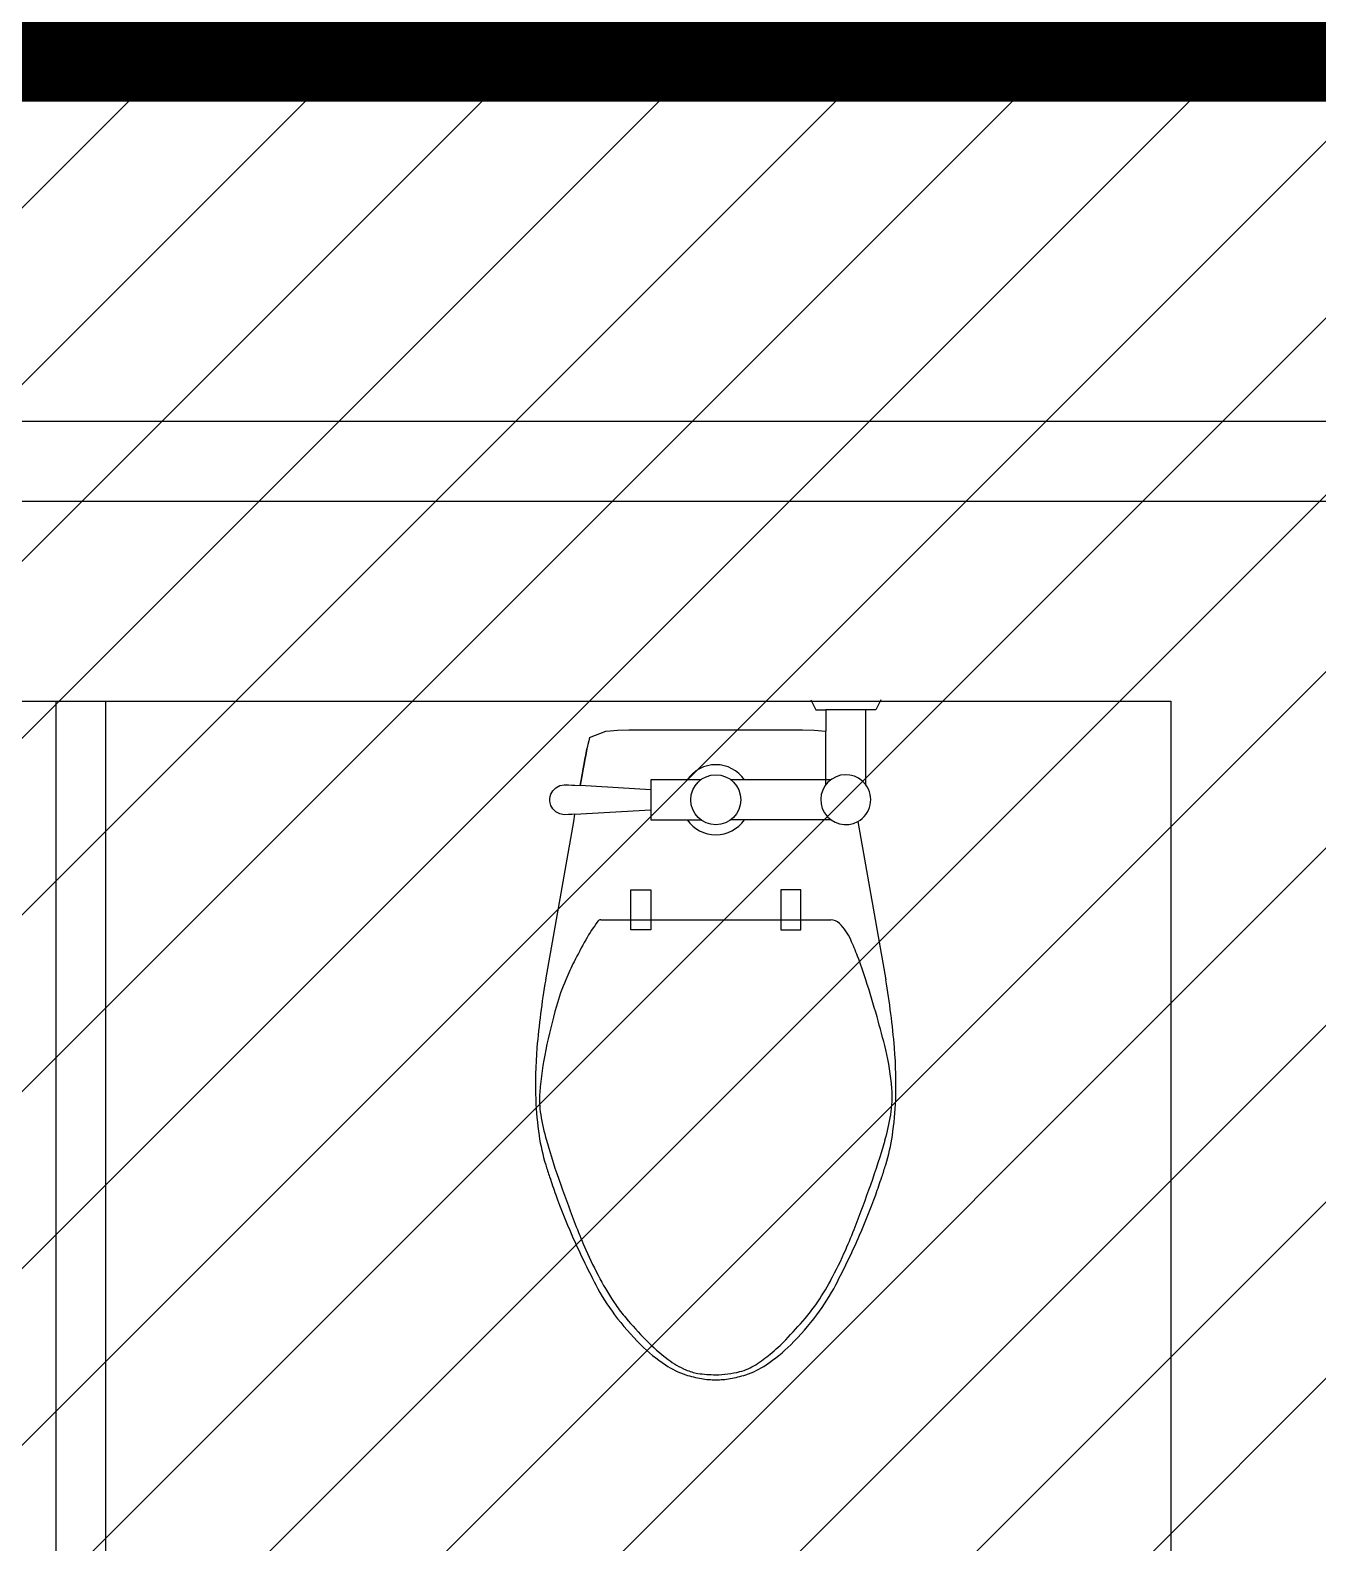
# Model space of a CAD drawing. Header units: millimetres. Extents: x 83956 to 461956, y 36707 to 125807.
# Drawn here: x 166055 to 167342, y 56460 to 57972 of the extents above; entities that cross this region are included whole.
import ezdxf

# ---------------------------------------------------------------- set-up
doc = ezdxf.new("R2010")
doc.units = ezdxf.units.MM
doc.header["$LTSCALE"] = 100
doc.header["$MEASUREMENT"] = 0
doc.linetypes.add('HID', pattern=[2.3, 1.5, -0.8])
doc.layers.add('ARCH', color=9, linetype='CONTINUOUS')
doc.layers.add('PIPE', color=3, linetype='CONTINUOUS')

msp = doc.modelspace()

# ---------------------------------------------------------------- hatches: boundary and pattern name
at = {"layer": 'PIPE', "ltscale": 2}
h = msp.add_hatch(dxfattribs=at)
h.set_pattern_fill('ANSI31', color=1, scale=1000, style=0)
h.set_pattern_definition([(45, (-1557911.26, -8621795.84), (-88.3883476, 88.3883476), [])])
h.paths.add_polyline_path([(161388, 57950.6), (168053.8, 57950.6), (168053.8, 53615.1), (161388, 53615.1)])

# ---------------------------------------------------------------- linework, layer by layer
at = {"layer": 'ARCH', "linetype": 'ByBlock', "ltscale": 2}
msp.add_line((159115, 57581.3), (170015.3, 57581.3), dxfattribs=at)
at = {"layer": 'ARCH', "ltscale": 2}
for p, q in [((165695.3, 57501.3), (168095.3, 57501.3)), ((165695.3, 57301.3), (167195.3, 57301.3))]:
    msp.add_line(p, q, dxfattribs=at)
at = {"layer": 'ARCH'}
for p, q in [((166080.3, 57301.3), (166080.3, 55903)), ((166130.3, 55953), (166130.3, 57301.3)), ((166835.3, 57302.6), (166840.3, 57292.6)), ((166905.3, 57302.6), (166900.3, 57292.6)), ((167195.3, 57301.3), (167195.3, 54491.3)), ((166840.3, 57292.6), (166850.3, 57292.6)), ((166890.3, 57292.6), (166850.3, 57292.6)), ((166850.3, 57292.6), (166850.3, 57271.2)), ((166890.3, 57217.6), (166890.3, 57292.6)), ((166900.3, 57292.6), (166890.3, 57292.6)), ((166900.3, 57292.6), (166890.3, 57292.6)), ((166614.1, 57264.9), (166613.2, 57261.4)), ((166614.1, 57264.9), (166630.3, 57271.2)), ((166630.3, 57271.2), (166634.7, 57271.5)), ((166634.7, 57271.5), (166641.9, 57272)), ((166641.9, 57272), (166653.5, 57272.4)), ((166653.5, 57272.4), (166740.3, 57272.5)), ((166740.3, 57272.5), (166827.1, 57272.4)), ((166827.1, 57272.4), (166838.6, 57272)), ((166838.6, 57272), (166850.3, 57271.3)), ((166850.3, 57217.6), (166850.3, 57271.2)), ((166610.2, 57247), (166611.4, 57253.6)), ((166611.4, 57253.6), (166610.2, 57247)), ((166610.2, 57247), (166611.4, 57253.6)), ((166611.4, 57253.6), (166610.2, 57247)), ((166610.2, 57247), (166611.4, 57253.6)), ((166611.4, 57253.6), (166610.2, 57247)), ((166610.2, 57247), (166611.4, 57253.6)), ((166611.4, 57253.6), (166610.2, 57247)), ((166610.2, 57247), (166611.4, 57253.6)), ((166611.4, 57253.6), (166610.2, 57247)), ((166610.2, 57247), (166611.4, 57253.6)), ((166611.4, 57253.6), (166610.2, 57247)), ((166610.2, 57247), (166611.4, 57253.6)), ((166611.4, 57253.6), (166610.2, 57247)), ((166610.2, 57247), (166611.4, 57253.6)), ((166611.4, 57253.6), (166610.2, 57247)), ((166610.2, 57247), (166611.4, 57253.6)), ((166611.4, 57253.6), (166610.2, 57247)), ((166610.2, 57247), (166611.4, 57253.6)), ((166611.4, 57253.6), (166610.2, 57247)), ((166610.2, 57247), (166611.4, 57253.6)), ((166611.4, 57253.6), (166610.2, 57247)), ((166610.2, 57247), (166611.4, 57253.6)), ((166611.4, 57253.6), (166610.2, 57247)), ((166610.2, 57247), (166611.4, 57253.6)), ((166611.4, 57253.6), (166610.2, 57247)), ((166610.2, 57247), (166611.4, 57253.6)), ((166611.4, 57253.6), (166610.2, 57247)), ((166610.2, 57247), (166611.4, 57253.6)), ((166611.4, 57253.6), (166610.2, 57247)), ((166610.2, 57247), (166611.4, 57253.6)), ((166611.4, 57253.6), (166610.2, 57247)), ((166610.2, 57247), (166611.4, 57253.6)), ((166611.4, 57253.6), (166610.2, 57247)), ((166610.2, 57247), (166611.4, 57253.6)), ((166611.4, 57253.6), (166610.2, 57247)), ((166610.2, 57247), (166611.4, 57253.6)), ((166611.4, 57253.6), (166610.2, 57247)), ((166610.2, 57247), (166611.4, 57253.6)), ((166611.4, 57253.6), (166610.2, 57247)), ((166610.2, 57247), (166611.4, 57253.6)), ((166611.4, 57253.6), (166610.2, 57247)), ((166610.2, 57247), (166611.4, 57253.6)), ((166611.4, 57253.6), (166610.2, 57247)), ((166610.2, 57247), (166611.4, 57253.6)), ((166611.4, 57253.6), (166610.2, 57247)), ((166610.2, 57247), (166611.4, 57253.6)), ((166611.4, 57253.6), (166610.2, 57247)), ((166610.2, 57247), (166611.4, 57253.6)), ((166611.4, 57253.6), (166610.2, 57247)), ((166610.2, 57247), (166611.4, 57253.6)), ((166611.4, 57253.6), (166610.2, 57247)), ((166612.4, 57257.8), (166611.4, 57253.6)), ((166613.2, 57261.4), (166612.4, 57257.8)), ((166607.7, 57233.4), (166608.6, 57238.4)), ((166608.6, 57238.4), (166607.7, 57233.4)), ((166607.7, 57233.4), (166608.6, 57238.4)), ((166608.6, 57238.4), (166607.7, 57233.4)), ((166607.7, 57233.4), (166608.6, 57238.4)), ((166608.6, 57238.4), (166607.7, 57233.4)), ((166607.7, 57233.4), (166608.6, 57238.4)), ((166608.6, 57238.4), (166607.7, 57233.4)), ((166607.7, 57233.4), (166608.6, 57238.4)), ((166608.6, 57238.4), (166607.7, 57233.4)), ((166607.7, 57233.4), (166608.6, 57238.4)), ((166608.6, 57238.4), (166607.7, 57233.4)), ((166607.7, 57233.4), (166608.6, 57238.4)), ((166608.6, 57238.4), (166607.7, 57233.4)), ((166607.7, 57233.4), (166608.6, 57238.4)), ((166608.6, 57238.4), (166607.7, 57233.4)), ((166607.7, 57233.4), (166608.6, 57238.4)), ((166608.6, 57238.4), (166607.7, 57233.4)), ((166607.7, 57233.4), (166608.6, 57238.4)), ((166608.6, 57238.4), (166607.7, 57233.4)), ((166607.7, 57233.4), (166608.6, 57238.4)), ((166608.6, 57238.4), (166607.7, 57233.4)), ((166607.7, 57233.4), (166608.6, 57238.4)), ((166608.6, 57238.4), (166607.7, 57233.4)), ((166607.7, 57233.4), (166608.6, 57238.4)), ((166608.6, 57238.4), (166607.7, 57233.4)), ((166607.7, 57233.4), (166608.6, 57238.4)), ((166608.6, 57238.4), (166607.7, 57233.4)), ((166607.7, 57233.4), (166608.6, 57238.4)), ((166608.6, 57238.4), (166607.7, 57233.4)), ((166607.7, 57233.4), (166608.6, 57238.4)), ((166608.6, 57238.4), (166607.7, 57233.4)), ((166607.7, 57233.4), (166608.6, 57238.4)), ((166608.6, 57238.4), (166607.7, 57233.4)), ((166607.7, 57233.4), (166608.6, 57238.4)), ((166608.6, 57238.4), (166607.7, 57233.4)), ((166607.7, 57233.4), (166608.6, 57238.4)), ((166608.6, 57238.4), (166607.7, 57233.4)), ((166607.7, 57233.4), (166608.6, 57238.4)), ((166608.6, 57238.4), (166607.7, 57233.4)), ((166607.7, 57233.4), (166608.6, 57238.4)), ((166608.6, 57238.4), (166607.7, 57233.4)), ((166607.7, 57233.4), (166608.6, 57238.4)), ((166608.6, 57238.4), (166607.7, 57233.4)), ((166607.7, 57233.4), (166608.6, 57238.4)), ((166608.6, 57238.4), (166607.7, 57233.4)), ((166607.7, 57233.4), (166608.6, 57238.4)), ((166608.6, 57238.4), (166607.7, 57233.4)), ((166607.7, 57233.4), (166608.6, 57238.4)), ((166608.6, 57238.4), (166607.7, 57233.4)), ((166607.7, 57233.4), (166608.6, 57238.4)), ((166608.6, 57238.4), (166607.7, 57233.4)), ((166608.6, 57238.4), (166609.4, 57242.8)), ((166609.4, 57242.8), (166608.6, 57238.4)), ((166608.6, 57238.4), (166609.4, 57242.8)), ((166609.4, 57242.8), (166608.6, 57238.4)), ((166608.6, 57238.4), (166609.4, 57242.8)), ((166609.4, 57242.8), (166608.6, 57238.4)), ((166608.6, 57238.4), (166609.4, 57242.8)), ((166609.4, 57242.8), (166608.6, 57238.4)), ((166608.6, 57238.4), (166609.4, 57242.8)), ((166609.4, 57242.8), (166608.6, 57238.4)), ((166608.6, 57238.4), (166609.4, 57242.8)), ((166609.4, 57242.8), (166608.6, 57238.4)), ((166608.6, 57238.4), (166609.4, 57242.8)), ((166609.4, 57242.8), (166608.6, 57238.4)), ((166608.6, 57238.4), (166609.4, 57242.8)), ((166609.4, 57242.8), (166608.6, 57238.4)), ((166608.6, 57238.4), (166609.4, 57242.8)), ((166609.4, 57242.8), (166608.6, 57238.4)), ((166608.6, 57238.4), (166609.4, 57242.8)), ((166609.4, 57242.8), (166608.6, 57238.4)), ((166608.6, 57238.4), (166609.4, 57242.8)), ((166609.4, 57242.8), (166608.6, 57238.4)), ((166608.6, 57238.4), (166609.4, 57242.8)), ((166609.4, 57242.8), (166608.6, 57238.4)), ((166608.6, 57238.4), (166609.4, 57242.8)), ((166609.4, 57242.8), (166608.6, 57238.4)), ((166608.6, 57238.4), (166609.4, 57242.8)), ((166609.4, 57242.8), (166608.6, 57238.4)), ((166608.6, 57238.4), (166609.4, 57242.8)), ((166609.4, 57242.8), (166608.6, 57238.4)), ((166608.6, 57238.4), (166609.4, 57242.8)), ((166609.4, 57242.8), (166608.6, 57238.4)), ((166608.6, 57238.4), (166609.4, 57242.8)), ((166609.4, 57242.8), (166608.6, 57238.4)), ((166608.6, 57238.4), (166609.4, 57242.8)), ((166609.4, 57242.8), (166608.6, 57238.4)), ((166608.6, 57238.4), (166609.4, 57242.8)), ((166609.4, 57242.8), (166608.6, 57238.4)), ((166608.6, 57238.4), (166609.4, 57242.8)), ((166609.4, 57242.8), (166608.6, 57238.4)), ((166608.6, 57238.4), (166609.4, 57242.8)), ((166609.4, 57242.8), (166608.6, 57238.4)), ((166608.6, 57238.4), (166609.4, 57242.8)), ((166609.4, 57242.8), (166608.6, 57238.4)), ((166608.6, 57238.4), (166609.4, 57242.8)), ((166609.4, 57242.8), (166608.6, 57238.4)), ((166608.6, 57238.4), (166609.4, 57242.8)), ((166609.4, 57242.8), (166608.6, 57238.4)), ((166608.6, 57238.4), (166609.4, 57242.8)), ((166609.4, 57242.8), (166608.6, 57238.4)), ((166608.6, 57238.4), (166609.4, 57242.8)), ((166609.4, 57242.8), (166608.6, 57238.4)), ((166609.4, 57242.8), (166610.2, 57247)), ((166610.2, 57247), (166609.4, 57242.8)), ((166609.4, 57242.8), (166610.2, 57247)), ((166610.2, 57247), (166609.4, 57242.8)), ((166609.4, 57242.8), (166610.2, 57247)), ((166610.2, 57247), (166609.4, 57242.8)), ((166609.4, 57242.8), (166610.2, 57247)), ((166610.2, 57247), (166609.4, 57242.8)), ((166609.4, 57242.8), (166610.2, 57247)), ((166610.2, 57247), (166609.4, 57242.8)), ((166609.4, 57242.8), (166610.2, 57247)), ((166610.2, 57247), (166609.4, 57242.8)), ((166609.4, 57242.8), (166610.2, 57247)), ((166610.2, 57247), (166609.4, 57242.8)), ((166609.4, 57242.8), (166610.2, 57247)), ((166610.2, 57247), (166609.4, 57242.8)), ((166609.4, 57242.8), (166610.2, 57247)), ((166610.2, 57247), (166609.4, 57242.8)), ((166609.4, 57242.8), (166610.2, 57247)), ((166610.2, 57247), (166609.4, 57242.8)), ((166609.4, 57242.8), (166610.2, 57247)), ((166610.2, 57247), (166609.4, 57242.8)), ((166609.4, 57242.8), (166610.2, 57247)), ((166610.2, 57247), (166609.4, 57242.8)), ((166609.4, 57242.8), (166610.2, 57247)), ((166610.2, 57247), (166609.4, 57242.8)), ((166609.4, 57242.8), (166610.2, 57247)), ((166610.2, 57247), (166609.4, 57242.8)), ((166609.4, 57242.8), (166610.2, 57247)), ((166610.2, 57247), (166609.4, 57242.8)), ((166609.4, 57242.8), (166610.2, 57247)), ((166610.2, 57247), (166609.4, 57242.8)), ((166609.4, 57242.8), (166610.2, 57247)), ((166610.2, 57247), (166609.4, 57242.8)), ((166609.4, 57242.8), (166610.2, 57247)), ((166610.2, 57247), (166609.4, 57242.8)), ((166609.4, 57242.8), (166610.2, 57247)), ((166610.2, 57247), (166609.4, 57242.8)), ((166609.4, 57242.8), (166610.2, 57247)), ((166610.2, 57247), (166609.4, 57242.8)), ((166609.4, 57242.8), (166610.2, 57247)), ((166610.2, 57247), (166609.4, 57242.8)), ((166609.4, 57242.8), (166610.2, 57247)), ((166610.2, 57247), (166609.4, 57242.8)), ((166609.4, 57242.8), (166610.2, 57247)), ((166610.2, 57247), (166609.4, 57242.8)), ((166609.4, 57242.8), (166610.2, 57247)), ((166610.2, 57247), (166609.4, 57242.8)), ((166609.4, 57242.8), (166610.2, 57247)), ((166610.2, 57247), (166609.4, 57242.8)), ((166609.4, 57242.8), (166610.2, 57247)), ((166610.2, 57247), (166609.4, 57242.8)), ((166606.6, 57227.5), (166604.7, 57216.7)), ((166606.6, 57227.5), (166604.7, 57216.7)), ((166606.6, 57227.5), (166604.7, 57216.7)), ((166606.6, 57227.5), (166604.7, 57216.7)), ((166606.6, 57227.5), (166604.7, 57216.7)), ((166606.6, 57227.5), (166604.7, 57216.7)), ((166606.6, 57227.5), (166604.7, 57216.7)), ((166606.6, 57227.5), (166604.7, 57216.7)), ((166606.6, 57227.5), (166604.7, 57216.7)), ((166606.6, 57227.5), (166604.7, 57216.7)), ((166606.6, 57227.5), (166604.7, 57216.7)), ((166606.6, 57227.5), (166604.7, 57216.7)), ((166606.6, 57227.5), (166604.7, 57216.7)), ((166606.6, 57227.5), (166604.7, 57216.7)), ((166606.6, 57227.5), (166604.7, 57216.7)), ((166606.6, 57227.5), (166604.7, 57216.7)), ((166606.6, 57227.5), (166604.7, 57216.7)), ((166606.6, 57227.5), (166604.7, 57216.7)), ((166606.6, 57227.5), (166604.7, 57216.7)), ((166606.6, 57227.5), (166604.7, 57216.7)), ((166606.6, 57227.5), (166604.7, 57216.7)), ((166606.6, 57227.5), (166604.7, 57216.7)), ((166606.6, 57227.5), (166604.7, 57216.7)), ((166606.6, 57227.5), (166604.7, 57216.7)), ((166606.6, 57227.5), (166604.7, 57216.7)), ((166606.6, 57227.5), (166604.7, 57216.7)), ((166604.7, 57216.7), (166605.6, 57221.7)), ((166604.7, 57216.7), (166605.6, 57221.7)), ((166604.7, 57216.7), (166605.6, 57221.7)), ((166604.7, 57216.7), (166605.6, 57221.7)), ((166604.7, 57216.7), (166605.6, 57221.7)), ((166604.7, 57216.7), (166605.6, 57221.7)), ((166604.7, 57216.7), (166605.6, 57221.7)), ((166604.7, 57216.7), (166605.6, 57221.7)), ((166604.7, 57216.7), (166605.6, 57221.7)), ((166604.7, 57216.7), (166605.6, 57221.7)), ((166604.7, 57216.7), (166605.6, 57221.7)), ((166604.7, 57216.7), (166605.6, 57221.7)), ((166604.7, 57216.7), (166605.6, 57221.7)), ((166604.7, 57216.7), (166605.6, 57221.7)), ((166604.7, 57216.7), (166605.6, 57221.7)), ((166604.7, 57216.7), (166605.6, 57221.7)), ((166604.7, 57216.7), (166605.6, 57221.7)), ((166604.7, 57216.7), (166605.6, 57221.7)), ((166604.7, 57216.7), (166605.6, 57221.7)), ((166604.7, 57216.7), (166605.6, 57221.7)), ((166604.7, 57216.7), (166605.6, 57221.7)), ((166604.7, 57216.7), (166605.6, 57221.7)), ((166604.7, 57216.7), (166605.6, 57221.7)), ((166604.7, 57216.7), (166605.6, 57221.7)), ((166604.7, 57216.7), (166605.6, 57221.7)), ((166604.7, 57216.7), (166605.6, 57221.7)), ((166604.7, 57216.7), (166605.6, 57221.7)), ((166604.7, 57216.7), (166605.6, 57221.7)), ((166605.6, 57221.7), (166606.6, 57227.5)), ((166605.6, 57221.7), (166606.6, 57227.5)), ((166605.6, 57221.7), (166606.6, 57227.5)), ((166605.6, 57221.7), (166606.6, 57227.5)), ((166605.6, 57221.7), (166606.6, 57227.5)), ((166605.6, 57221.7), (166606.6, 57227.5)), ((166605.6, 57221.7), (166606.6, 57227.5)), ((166605.6, 57221.7), (166606.6, 57227.5)), ((166605.6, 57221.7), (166606.6, 57227.5)), ((166605.6, 57221.7), (166606.6, 57227.5)), ((166605.6, 57221.7), (166606.6, 57227.5)), ((166605.6, 57221.7), (166606.6, 57227.5)), ((166605.6, 57221.7), (166606.6, 57227.5)), ((166605.6, 57221.7), (166606.6, 57227.5)), ((166605.6, 57221.7), (166606.6, 57227.5)), ((166605.6, 57221.7), (166606.6, 57227.5)), ((166605.6, 57221.7), (166606.6, 57227.5)), ((166605.6, 57221.7), (166606.6, 57227.5)), ((166605.6, 57221.7), (166606.6, 57227.5)), ((166605.6, 57221.7), (166606.6, 57227.5)), ((166605.6, 57221.7), (166606.6, 57227.5)), ((166605.6, 57221.7), (166606.6, 57227.5)), ((166605.6, 57221.7), (166606.6, 57227.5)), ((166605.6, 57221.7), (166606.6, 57227.5)), ((166605.6, 57221.7), (166606.6, 57227.5)), ((166605.6, 57221.7), (166606.6, 57227.5)), ((166605.6, 57221.7), (166606.6, 57227.5)), ((166605.6, 57221.7), (166606.6, 57227.5)), ((166606.6, 57227.5), (166607.7, 57233.4)), ((166607.7, 57233.4), (166606.6, 57227.5)), ((166606.6, 57227.5), (166607.7, 57233.4)), ((166607.7, 57233.4), (166606.6, 57227.5)), ((166606.6, 57227.5), (166607.7, 57233.4)), ((166607.7, 57233.4), (166606.6, 57227.5)), ((166606.6, 57227.5), (166607.7, 57233.4)), ((166607.7, 57233.4), (166606.6, 57227.5)), ((166606.6, 57227.5), (166607.7, 57233.4)), ((166607.7, 57233.4), (166606.6, 57227.5)), ((166606.6, 57227.5), (166607.7, 57233.4)), ((166607.7, 57233.4), (166606.6, 57227.5)), ((166606.6, 57227.5), (166607.7, 57233.4)), ((166607.7, 57233.4), (166606.6, 57227.5)), ((166606.6, 57227.5), (166607.7, 57233.4)), ((166607.7, 57233.4), (166606.6, 57227.5)), ((166606.6, 57227.5), (166607.7, 57233.4)), ((166607.7, 57233.4), (166606.6, 57227.5)), ((166606.6, 57227.5), (166607.7, 57233.4)), ((166607.7, 57233.4), (166606.6, 57227.5)), ((166606.6, 57227.5), (166607.7, 57233.4)), ((166607.7, 57233.4), (166606.6, 57227.5)), ((166606.6, 57227.5), (166607.7, 57233.4)), ((166607.7, 57233.4), (166606.6, 57227.5)), ((166606.6, 57227.5), (166607.7, 57233.4)), ((166607.7, 57233.4), (166606.6, 57227.5)), ((166606.6, 57227.5), (166607.7, 57233.4)), ((166607.7, 57233.4), (166606.6, 57227.5)), ((166606.6, 57227.5), (166607.7, 57233.4)), ((166607.7, 57233.4), (166606.6, 57227.5)), ((166606.6, 57227.5), (166607.7, 57233.4)), ((166607.7, 57233.4), (166606.6, 57227.5)), ((166606.6, 57227.5), (166607.7, 57233.4)), ((166607.7, 57233.4), (166606.6, 57227.5)), ((166606.6, 57227.5), (166607.7, 57233.4)), ((166607.7, 57233.4), (166606.6, 57227.5)), ((166606.6, 57227.5), (166607.7, 57233.4)), ((166607.7, 57233.4), (166606.6, 57227.5)), ((166606.6, 57227.5), (166607.7, 57233.4)), ((166607.7, 57233.4), (166606.6, 57227.5)), ((166606.6, 57227.5), (166607.7, 57233.4)), ((166607.7, 57233.4), (166606.6, 57227.5)), ((166606.6, 57227.5), (166607.7, 57233.4)), ((166607.7, 57233.4), (166606.6, 57227.5)), ((166606.6, 57227.5), (166607.7, 57233.4)), ((166607.7, 57233.4), (166606.6, 57227.5)), ((166606.6, 57227.5), (166607.7, 57233.4)), ((166607.7, 57233.4), (166606.6, 57227.5)), ((166606.6, 57227.5), (166607.7, 57233.4)), ((166607.7, 57233.4), (166606.6, 57227.5)), ((166606.6, 57227.5), (166607.7, 57233.4)), ((166607.7, 57233.4), (166606.6, 57227.5)), ((166675.3, 57222.6), (166675.3, 57182.6)), ((166725.3, 57222.6), (166675.3, 57222.6)), ((166855.3, 57222.6), (166755.3, 57222.6)), ((166574.4, 57203.6), (166574.7, 57205.8)), ((166574.4, 57203.6), (166574.7, 57205.8)), ((166574.4, 57203.6), (166574.7, 57205.8)), ((166574.4, 57203.6), (166574.7, 57205.8)), ((166574.4, 57203.6), (166574.7, 57205.8)), ((166574.4, 57203.6), (166574.7, 57205.8)), ((166574.4, 57203.6), (166574.7, 57205.8)), ((166574.4, 57203.6), (166574.7, 57205.8)), ((166574.4, 57203.6), (166574.7, 57205.8)), ((166574.4, 57203.6), (166574.7, 57205.8)), ((166574.4, 57203.6), (166574.7, 57205.8)), ((166574.4, 57203.6), (166574.7, 57205.8)), ((166574.4, 57203.6), (166574.7, 57205.8)), ((166574.4, 57203.6), (166574.7, 57205.8)), ((166574.4, 57203.6), (166574.7, 57205.8)), ((166574.4, 57203.6), (166574.7, 57205.8)), ((166574.4, 57203.6), (166574.7, 57205.8)), ((166574.4, 57203.6), (166574.7, 57205.8)), ((166574.4, 57203.6), (166574.7, 57205.8)), ((166574.4, 57203.6), (166574.7, 57205.8)), ((166574.4, 57203.6), (166574.7, 57205.8)), ((166574.4, 57203.6), (166574.7, 57205.8)), ((166574.4, 57203.6), (166574.7, 57205.8)), ((166574.4, 57203.6), (166574.7, 57205.8)), ((166574.4, 57203.6), (166574.7, 57205.8)), ((166574.4, 57203.6), (166574.7, 57205.8)), ((166574.4, 57203.6), (166574.7, 57205.8)), ((166574.4, 57203.6), (166574.7, 57205.8)), ((166574.7, 57205.8), (166575.5, 57208.3)), ((166574.7, 57205.8), (166575.5, 57208.3)), ((166574.7, 57205.8), (166575.5, 57208.3)), ((166574.7, 57205.8), (166575.5, 57208.3)), ((166574.7, 57205.8), (166575.5, 57208.3)), ((166574.7, 57205.8), (166575.5, 57208.3)), ((166574.7, 57205.8), (166575.5, 57208.3)), ((166574.7, 57205.8), (166575.5, 57208.3)), ((166574.7, 57205.8), (166575.5, 57208.3)), ((166574.7, 57205.8), (166575.5, 57208.3)), ((166574.7, 57205.8), (166575.5, 57208.3)), ((166574.7, 57205.8), (166575.5, 57208.3)), ((166574.7, 57205.8), (166575.5, 57208.3)), ((166574.7, 57205.8), (166575.5, 57208.3)), ((166574.7, 57205.8), (166575.5, 57208.3)), ((166574.7, 57205.8), (166575.5, 57208.3)), ((166574.7, 57205.8), (166575.5, 57208.3)), ((166574.7, 57205.8), (166575.5, 57208.3)), ((166574.7, 57205.8), (166575.5, 57208.3)), ((166574.7, 57205.8), (166575.5, 57208.3)), ((166574.7, 57205.8), (166575.5, 57208.3)), ((166574.7, 57205.8), (166575.5, 57208.3)), ((166574.7, 57205.8), (166575.5, 57208.3)), ((166574.7, 57205.8), (166575.5, 57208.3)), ((166574.7, 57205.8), (166575.5, 57208.3)), ((166574.7, 57205.8), (166575.5, 57208.3)), ((166574.7, 57205.8), (166575.5, 57208.3)), ((166574.7, 57205.8), (166575.5, 57208.3)), ((166575.5, 57208.3), (166577.3, 57211.5)), ((166575.5, 57208.3), (166577.3, 57211.5)), ((166575.5, 57208.3), (166577.3, 57211.5)), ((166575.5, 57208.3), (166577.3, 57211.5)), ((166575.5, 57208.3), (166577.3, 57211.5)), ((166575.5, 57208.3), (166577.3, 57211.5)), ((166575.5, 57208.3), (166577.3, 57211.5)), ((166575.5, 57208.3), (166577.3, 57211.5)), ((166575.5, 57208.3), (166577.3, 57211.5)), ((166575.5, 57208.3), (166577.3, 57211.5)), ((166575.5, 57208.3), (166577.3, 57211.5)), ((166575.5, 57208.3), (166577.3, 57211.5)), ((166575.5, 57208.3), (166577.3, 57211.5)), ((166575.5, 57208.3), (166577.3, 57211.5)), ((166575.5, 57208.3), (166577.3, 57211.5)), ((166575.5, 57208.3), (166577.3, 57211.5)), ((166575.5, 57208.3), (166577.3, 57211.5)), ((166575.5, 57208.3), (166577.3, 57211.5)), ((166575.5, 57208.3), (166577.3, 57211.5)), ((166575.5, 57208.3), (166577.3, 57211.5)), ((166575.5, 57208.3), (166577.3, 57211.5)), ((166575.5, 57208.3), (166577.3, 57211.5)), ((166575.5, 57208.3), (166577.3, 57211.5)), ((166575.5, 57208.3), (166577.3, 57211.5)), ((166575.5, 57208.3), (166577.3, 57211.5)), ((166575.5, 57208.3), (166577.3, 57211.5)), ((166575.5, 57208.3), (166577.3, 57211.5)), ((166575.5, 57208.3), (166577.3, 57211.5)), ((166577.3, 57211.5), (166580.2, 57214.5)), ((166577.3, 57211.5), (166580.2, 57214.5)), ((166577.3, 57211.5), (166580.2, 57214.5)), ((166577.3, 57211.5), (166580.2, 57214.5)), ((166577.3, 57211.5), (166580.2, 57214.5)), ((166577.3, 57211.5), (166580.2, 57214.5)), ((166577.3, 57211.5), (166580.2, 57214.5)), ((166577.3, 57211.5), (166580.2, 57214.5)), ((166577.3, 57211.5), (166580.2, 57214.5)), ((166577.3, 57211.5), (166580.2, 57214.5)), ((166577.3, 57211.5), (166580.2, 57214.5)), ((166577.3, 57211.5), (166580.2, 57214.5)), ((166577.3, 57211.5), (166580.2, 57214.5)), ((166577.3, 57211.5), (166580.2, 57214.5)), ((166577.3, 57211.5), (166580.2, 57214.5)), ((166577.3, 57211.5), (166580.2, 57214.5)), ((166577.3, 57211.5), (166580.2, 57214.5)), ((166577.3, 57211.5), (166580.2, 57214.5)), ((166577.3, 57211.5), (166580.2, 57214.5)), ((166577.3, 57211.5), (166580.2, 57214.5)), ((166577.3, 57211.5), (166580.2, 57214.5)), ((166577.3, 57211.5), (166580.2, 57214.5)), ((166577.3, 57211.5), (166580.2, 57214.5)), ((166577.3, 57211.5), (166580.2, 57214.5)), ((166577.3, 57211.5), (166580.2, 57214.5)), ((166577.3, 57211.5), (166580.2, 57214.5)), ((166577.3, 57211.5), (166580.2, 57214.5)), ((166577.3, 57211.5), (166580.2, 57214.5)), ((166580.2, 57214.5), (166584.2, 57216.7)), ((166580.2, 57214.5), (166584.2, 57216.7)), ((166580.2, 57214.5), (166584.2, 57216.7)), ((166580.2, 57214.5), (166584.2, 57216.7)), ((166580.2, 57214.5), (166584.2, 57216.7)), ((166580.2, 57214.5), (166584.2, 57216.7)), ((166580.2, 57214.5), (166584.2, 57216.7)), ((166580.2, 57214.5), (166584.2, 57216.7)), ((166580.2, 57214.5), (166584.2, 57216.7)), ((166580.2, 57214.5), (166584.2, 57216.7)), ((166580.2, 57214.5), (166584.2, 57216.7)), ((166580.2, 57214.5), (166584.2, 57216.7)), ((166580.2, 57214.5), (166584.2, 57216.7)), ((166580.2, 57214.5), (166584.2, 57216.7)), ((166580.2, 57214.5), (166584.2, 57216.7)), ((166580.2, 57214.5), (166584.2, 57216.7)), ((166580.2, 57214.5), (166584.2, 57216.7)), ((166580.2, 57214.5), (166584.2, 57216.7)), ((166580.2, 57214.5), (166584.2, 57216.7)), ((166580.2, 57214.5), (166584.2, 57216.7)), ((166580.2, 57214.5), (166584.2, 57216.7)), ((166580.2, 57214.5), (166584.2, 57216.7)), ((166580.2, 57214.5), (166584.2, 57216.7)), ((166580.2, 57214.5), (166584.2, 57216.7)), ((166580.2, 57214.5), (166584.2, 57216.7)), ((166580.2, 57214.5), (166584.2, 57216.7)), ((166580.2, 57214.5), (166584.2, 57216.7)), ((166580.2, 57214.5), (166584.2, 57216.7)), ((166584.2, 57216.7), (166588.6, 57217.6)), ((166584.2, 57216.7), (166588.6, 57217.6)), ((166584.2, 57216.7), (166588.6, 57217.6)), ((166584.2, 57216.7), (166588.6, 57217.6)), ((166584.2, 57216.7), (166588.6, 57217.6)), ((166584.2, 57216.7), (166588.6, 57217.6)), ((166584.2, 57216.7), (166588.6, 57217.6)), ((166584.2, 57216.7), (166588.6, 57217.6)), ((166584.2, 57216.7), (166588.6, 57217.6)), ((166584.2, 57216.7), (166588.6, 57217.6)), ((166584.2, 57216.7), (166588.6, 57217.6)), ((166584.2, 57216.7), (166588.6, 57217.6)), ((166584.2, 57216.7), (166588.6, 57217.6)), ((166584.2, 57216.7), (166588.6, 57217.6)), ((166584.2, 57216.7), (166588.6, 57217.6)), ((166584.2, 57216.7), (166588.6, 57217.6)), ((166584.2, 57216.7), (166588.6, 57217.6)), ((166584.2, 57216.7), (166588.6, 57217.6)), ((166584.2, 57216.7), (166588.6, 57217.6)), ((166584.2, 57216.7), (166588.6, 57217.6)), ((166584.2, 57216.7), (166588.6, 57217.6)), ((166584.2, 57216.7), (166588.6, 57217.6)), ((166584.2, 57216.7), (166588.6, 57217.6)), ((166584.2, 57216.7), (166588.6, 57217.6)), ((166584.2, 57216.7), (166588.6, 57217.6)), ((166584.2, 57216.7), (166588.6, 57217.6)), ((166584.2, 57216.7), (166588.6, 57217.6)), ((166584.2, 57216.7), (166588.6, 57217.6)), ((166588.6, 57217.6), (166592.9, 57217.4)), ((166588.6, 57217.6), (166592.9, 57217.4)), ((166588.6, 57217.6), (166592.9, 57217.4)), ((166588.6, 57217.6), (166592.9, 57217.4)), ((166588.6, 57217.6), (166592.9, 57217.4)), ((166588.6, 57217.6), (166592.9, 57217.4)), ((166588.6, 57217.6), (166592.9, 57217.4)), ((166588.6, 57217.6), (166592.9, 57217.4)), ((166588.6, 57217.6), (166592.9, 57217.4)), ((166588.6, 57217.6), (166592.9, 57217.4)), ((166588.6, 57217.6), (166592.9, 57217.4)), ((166588.6, 57217.6), (166592.9, 57217.4)), ((166588.6, 57217.6), (166592.9, 57217.4)), ((166588.6, 57217.6), (166592.9, 57217.4)), ((166588.6, 57217.6), (166592.9, 57217.4)), ((166588.6, 57217.6), (166592.9, 57217.4)), ((166588.6, 57217.6), (166592.9, 57217.4)), ((166588.6, 57217.6), (166592.9, 57217.4)), ((166588.6, 57217.6), (166592.9, 57217.4)), ((166588.6, 57217.6), (166592.9, 57217.4)), ((166588.6, 57217.6), (166592.9, 57217.4)), ((166588.6, 57217.6), (166592.9, 57217.4)), ((166588.6, 57217.6), (166592.9, 57217.4)), ((166588.6, 57217.6), (166592.9, 57217.4)), ((166588.6, 57217.6), (166592.9, 57217.4)), ((166588.6, 57217.6), (166592.9, 57217.4)), ((166588.6, 57217.6), (166592.9, 57217.4)), ((166588.6, 57217.6), (166592.9, 57217.4)), ((166592.9, 57217.4), (166596.5, 57217.2)), ((166592.9, 57217.4), (166596.5, 57217.2)), ((166592.9, 57217.4), (166596.5, 57217.2)), ((166592.9, 57217.4), (166596.5, 57217.2)), ((166592.9, 57217.4), (166596.5, 57217.2)), ((166592.9, 57217.4), (166596.5, 57217.2)), ((166592.9, 57217.4), (166596.5, 57217.2)), ((166592.9, 57217.4), (166596.5, 57217.2)), ((166592.9, 57217.4), (166596.5, 57217.2)), ((166592.9, 57217.4), (166596.5, 57217.2)), ((166592.9, 57217.4), (166596.5, 57217.2)), ((166592.9, 57217.4), (166596.5, 57217.2)), ((166592.9, 57217.4), (166596.5, 57217.2)), ((166592.9, 57217.4), (166596.5, 57217.2)), ((166592.9, 57217.4), (166596.5, 57217.2)), ((166592.9, 57217.4), (166596.5, 57217.2)), ((166592.9, 57217.4), (166596.5, 57217.2)), ((166592.9, 57217.4), (166596.5, 57217.2)), ((166592.9, 57217.4), (166596.5, 57217.2)), ((166592.9, 57217.4), (166596.5, 57217.2)), ((166592.9, 57217.4), (166596.5, 57217.2)), ((166592.9, 57217.4), (166596.5, 57217.2)), ((166592.9, 57217.4), (166596.5, 57217.2)), ((166592.9, 57217.4), (166596.5, 57217.2)), ((166592.9, 57217.4), (166596.5, 57217.2)), ((166592.9, 57217.4), (166596.5, 57217.2)), ((166592.9, 57217.4), (166596.5, 57217.2)), ((166592.9, 57217.4), (166596.5, 57217.2)), ((166596.5, 57217.2), (166599.5, 57217)), ((166596.5, 57217.2), (166599.5, 57217)), ((166596.5, 57217.2), (166599.5, 57217)), ((166596.5, 57217.2), (166599.5, 57217)), ((166596.5, 57217.2), (166599.5, 57217)), ((166596.5, 57217.2), (166599.5, 57217)), ((166596.5, 57217.2), (166599.5, 57217)), ((166596.5, 57217.2), (166599.5, 57217)), ((166596.5, 57217.2), (166599.5, 57217)), ((166596.5, 57217.2), (166599.5, 57217)), ((166596.5, 57217.2), (166599.5, 57217)), ((166596.5, 57217.2), (166599.5, 57217)), ((166596.5, 57217.2), (166599.5, 57217)), ((166596.5, 57217.2), (166599.5, 57217)), ((166596.5, 57217.2), (166599.5, 57217)), ((166596.5, 57217.2), (166599.5, 57217)), ((166596.5, 57217.2), (166599.5, 57217)), ((166596.5, 57217.2), (166599.5, 57217)), ((166596.5, 57217.2), (166599.5, 57217)), ((166596.5, 57217.2), (166599.5, 57217)), ((166596.5, 57217.2), (166599.5, 57217)), ((166596.5, 57217.2), (166599.5, 57217)), ((166596.5, 57217.2), (166599.5, 57217)), ((166596.5, 57217.2), (166599.5, 57217)), ((166596.5, 57217.2), (166599.5, 57217)), ((166596.5, 57217.2), (166599.5, 57217)), ((166596.5, 57217.2), (166599.5, 57217)), ((166596.5, 57217.2), (166599.5, 57217)), ((166599.5, 57217), (166604.7, 57216.7)), ((166599.5, 57217), (166604.7, 57216.7)), ((166599.5, 57217), (166604.7, 57216.7)), ((166599.5, 57217), (166604.7, 57216.7)), ((166599.5, 57217), (166604.7, 57216.7)), ((166599.5, 57217), (166604.7, 57216.7)), ((166599.5, 57217), (166604.7, 57216.7)), ((166599.5, 57217), (166604.7, 57216.7)), ((166599.5, 57217), (166604.7, 57216.7)), ((166599.5, 57217), (166604.7, 57216.7)), ((166599.5, 57217), (166604.7, 57216.7)), ((166599.5, 57217), (166604.7, 57216.7)), ((166599.5, 57217), (166604.7, 57216.7)), ((166599.5, 57217), (166604.7, 57216.7)), ((166599.5, 57217), (166604.7, 57216.7)), ((166599.5, 57217), (166604.7, 57216.7)), ((166599.5, 57217), (166604.7, 57216.7)), ((166599.5, 57217), (166604.7, 57216.7)), ((166599.5, 57217), (166604.7, 57216.7)), ((166599.5, 57217), (166604.7, 57216.7)), ((166599.5, 57217), (166604.7, 57216.7)), ((166599.5, 57217), (166604.7, 57216.7)), ((166599.5, 57217), (166604.7, 57216.7)), ((166599.5, 57217), (166604.7, 57216.7)), ((166599.5, 57217), (166604.7, 57216.7)), ((166599.5, 57217), (166604.7, 57216.7)), ((166599.5, 57217), (166604.7, 57216.7)), ((166599.5, 57217), (166604.7, 57216.7)), ((166675.3, 57212.6), (166604.7, 57216.7)), ((166574.4, 57202.6), (166574.4, 57203.6)), ((166574.4, 57202.6), (166574.4, 57203.6)), ((166574.4, 57202.6), (166574.4, 57203.6)), ((166574.4, 57202.6), (166574.4, 57203.6)), ((166574.4, 57202.6), (166574.4, 57203.6)), ((166574.4, 57202.6), (166574.4, 57203.6)), ((166574.4, 57202.6), (166574.4, 57203.6)), ((166574.4, 57202.6), (166574.4, 57203.6)), ((166574.4, 57202.6), (166574.4, 57203.6)), ((166574.4, 57202.6), (166574.4, 57203.6)), ((166574.4, 57202.6), (166574.4, 57203.6)), ((166574.4, 57202.6), (166574.4, 57203.6)), ((166574.4, 57202.6), (166574.4, 57203.6)), ((166574.4, 57202.6), (166574.4, 57203.6)), ((166574.4, 57202.6), (166574.4, 57203.6)), ((166574.4, 57202.6), (166574.4, 57203.6)), ((166574.4, 57202.6), (166574.4, 57203.6)), ((166574.4, 57202.6), (166574.4, 57203.6)), ((166574.4, 57202.6), (166574.4, 57203.6)), ((166574.4, 57202.6), (166574.4, 57203.6)), ((166574.4, 57202.6), (166574.4, 57203.6)), ((166574.4, 57202.6), (166574.4, 57203.6)), ((166574.4, 57202.6), (166574.4, 57203.6)), ((166574.4, 57202.6), (166574.4, 57203.6)), ((166574.4, 57202.6), (166574.4, 57203.6)), ((166574.4, 57202.6), (166574.4, 57203.6)), ((166574.4, 57202.6), (166574.4, 57203.6)), ((166574.4, 57202.6), (166574.4, 57203.6)), ((166574.4, 57201.5), (166574.4, 57202.6)), ((166574.4, 57201.5), (166574.4, 57202.6)), ((166574.4, 57201.5), (166574.4, 57202.6)), ((166574.4, 57201.5), (166574.4, 57202.6)), ((166574.4, 57201.5), (166574.4, 57202.6)), ((166574.4, 57201.5), (166574.4, 57202.6)), ((166574.4, 57201.5), (166574.4, 57202.6)), ((166574.4, 57201.5), (166574.4, 57202.6)), ((166574.4, 57201.5), (166574.4, 57202.6)), ((166574.4, 57201.5), (166574.4, 57202.6)), ((166574.4, 57201.5), (166574.4, 57202.6)), ((166574.4, 57201.5), (166574.4, 57202.6)), ((166574.4, 57201.5), (166574.4, 57202.6)), ((166574.4, 57201.5), (166574.4, 57202.6)), ((166574.4, 57201.5), (166574.4, 57202.6)), ((166574.4, 57201.5), (166574.4, 57202.6)), ((166574.4, 57201.5), (166574.4, 57202.6)), ((166574.4, 57201.5), (166574.4, 57202.6)), ((166574.4, 57201.5), (166574.4, 57202.6)), ((166574.4, 57201.5), (166574.4, 57202.6)), ((166574.4, 57201.5), (166574.4, 57202.6)), ((166574.4, 57201.5), (166574.4, 57202.6)), ((166574.4, 57201.5), (166574.4, 57202.6)), ((166574.4, 57201.5), (166574.4, 57202.6)), ((166574.4, 57201.5), (166574.4, 57202.6)), ((166574.4, 57201.5), (166574.4, 57202.6)), ((166574.4, 57201.5), (166574.4, 57202.6)), ((166574.4, 57201.5), (166574.4, 57202.6)), ((166574.7, 57199.4), (166574.4, 57201.5)), ((166574.7, 57199.4), (166574.4, 57201.5)), ((166574.7, 57199.4), (166574.4, 57201.5)), ((166574.7, 57199.4), (166574.4, 57201.5)), ((166574.7, 57199.4), (166574.4, 57201.5)), ((166574.7, 57199.4), (166574.4, 57201.5)), ((166574.7, 57199.4), (166574.4, 57201.5)), ((166574.7, 57199.4), (166574.4, 57201.5)), ((166574.7, 57199.4), (166574.4, 57201.5)), ((166574.7, 57199.4), (166574.4, 57201.5)), ((166574.7, 57199.4), (166574.4, 57201.5)), ((166574.7, 57199.4), (166574.4, 57201.5)), ((166574.7, 57199.4), (166574.4, 57201.5)), ((166574.7, 57199.4), (166574.4, 57201.5)), ((166574.7, 57199.4), (166574.4, 57201.5)), ((166574.7, 57199.4), (166574.4, 57201.5)), ((166574.7, 57199.4), (166574.4, 57201.5)), ((166574.7, 57199.4), (166574.4, 57201.5)), ((166574.7, 57199.4), (166574.4, 57201.5)), ((166574.7, 57199.4), (166574.4, 57201.5)), ((166574.7, 57199.4), (166574.4, 57201.5)), ((166574.7, 57199.4), (166574.4, 57201.5)), ((166574.7, 57199.4), (166574.4, 57201.5)), ((166574.7, 57199.4), (166574.4, 57201.5)), ((166574.7, 57199.4), (166574.4, 57201.5)), ((166574.7, 57199.4), (166574.4, 57201.5)), ((166574.7, 57199.4), (166574.4, 57201.5)), ((166574.7, 57199.4), (166574.4, 57201.5)), ((166575.5, 57196.8), (166574.7, 57199.4)), ((166575.5, 57196.8), (166574.7, 57199.4)), ((166575.5, 57196.8), (166574.7, 57199.4)), ((166575.5, 57196.8), (166574.7, 57199.4)), ((166575.5, 57196.8), (166574.7, 57199.4)), ((166575.5, 57196.8), (166574.7, 57199.4)), ((166575.5, 57196.8), (166574.7, 57199.4)), ((166575.5, 57196.8), (166574.7, 57199.4)), ((166575.5, 57196.8), (166574.7, 57199.4)), ((166575.5, 57196.8), (166574.7, 57199.4)), ((166575.5, 57196.8), (166574.7, 57199.4)), ((166575.5, 57196.8), (166574.7, 57199.4)), ((166575.5, 57196.8), (166574.7, 57199.4)), ((166575.5, 57196.8), (166574.7, 57199.4)), ((166575.5, 57196.8), (166574.7, 57199.4)), ((166575.5, 57196.8), (166574.7, 57199.4)), ((166575.5, 57196.8), (166574.7, 57199.4)), ((166575.5, 57196.8), (166574.7, 57199.4)), ((166575.5, 57196.8), (166574.7, 57199.4)), ((166575.5, 57196.8), (166574.7, 57199.4)), ((166575.5, 57196.8), (166574.7, 57199.4)), ((166575.5, 57196.8), (166574.7, 57199.4)), ((166575.5, 57196.8), (166574.7, 57199.4)), ((166575.5, 57196.8), (166574.7, 57199.4)), ((166575.5, 57196.8), (166574.7, 57199.4)), ((166575.5, 57196.8), (166574.7, 57199.4)), ((166575.5, 57196.8), (166574.7, 57199.4)), ((166575.5, 57196.8), (166574.7, 57199.4)), ((166577.3, 57193.6), (166575.5, 57196.8)), ((166577.3, 57193.6), (166575.5, 57196.8)), ((166577.3, 57193.6), (166575.5, 57196.8)), ((166577.3, 57193.6), (166575.5, 57196.8)), ((166577.3, 57193.6), (166575.5, 57196.8)), ((166577.3, 57193.6), (166575.5, 57196.8)), ((166577.3, 57193.6), (166575.5, 57196.8)), ((166577.3, 57193.6), (166575.5, 57196.8)), ((166577.3, 57193.6), (166575.5, 57196.8)), ((166577.3, 57193.6), (166575.5, 57196.8)), ((166577.3, 57193.6), (166575.5, 57196.8)), ((166577.3, 57193.6), (166575.5, 57196.8)), ((166577.3, 57193.6), (166575.5, 57196.8)), ((166577.3, 57193.6), (166575.5, 57196.8)), ((166577.3, 57193.6), (166575.5, 57196.8)), ((166577.3, 57193.6), (166575.5, 57196.8)), ((166577.3, 57193.6), (166575.5, 57196.8)), ((166577.3, 57193.6), (166575.5, 57196.8)), ((166577.3, 57193.6), (166575.5, 57196.8)), ((166577.3, 57193.6), (166575.5, 57196.8)), ((166577.3, 57193.6), (166575.5, 57196.8)), ((166577.3, 57193.6), (166575.5, 57196.8)), ((166577.3, 57193.6), (166575.5, 57196.8)), ((166577.3, 57193.6), (166575.5, 57196.8)), ((166577.3, 57193.6), (166575.5, 57196.8)), ((166577.3, 57193.6), (166575.5, 57196.8)), ((166577.3, 57193.6), (166575.5, 57196.8)), ((166577.3, 57193.6), (166575.5, 57196.8)), ((166580.2, 57190.6), (166577.3, 57193.6)), ((166580.2, 57190.6), (166577.3, 57193.6)), ((166580.2, 57190.6), (166577.3, 57193.6)), ((166580.2, 57190.6), (166577.3, 57193.6)), ((166580.2, 57190.6), (166577.3, 57193.6)), ((166580.2, 57190.6), (166577.3, 57193.6)), ((166580.2, 57190.6), (166577.3, 57193.6)), ((166580.2, 57190.6), (166577.3, 57193.6)), ((166580.2, 57190.6), (166577.3, 57193.6)), ((166580.2, 57190.6), (166577.3, 57193.6)), ((166580.2, 57190.6), (166577.3, 57193.6)), ((166580.2, 57190.6), (166577.3, 57193.6)), ((166580.2, 57190.6), (166577.3, 57193.6)), ((166580.2, 57190.6), (166577.3, 57193.6)), ((166580.2, 57190.6), (166577.3, 57193.6)), ((166580.2, 57190.6), (166577.3, 57193.6)), ((166580.2, 57190.6), (166577.3, 57193.6)), ((166580.2, 57190.6), (166577.3, 57193.6)), ((166580.2, 57190.6), (166577.3, 57193.6)), ((166580.2, 57190.6), (166577.3, 57193.6)), ((166580.2, 57190.6), (166577.3, 57193.6)), ((166580.2, 57190.6), (166577.3, 57193.6)), ((166580.2, 57190.6), (166577.3, 57193.6)), ((166580.2, 57190.6), (166577.3, 57193.6)), ((166580.2, 57190.6), (166577.3, 57193.6)), ((166580.2, 57190.6), (166577.3, 57193.6)), ((166580.2, 57190.6), (166577.3, 57193.6)), ((166580.2, 57190.6), (166577.3, 57193.6)), ((166584.2, 57188.4), (166580.2, 57190.6)), ((166584.2, 57188.4), (166580.2, 57190.6)), ((166584.2, 57188.4), (166580.2, 57190.6)), ((166584.2, 57188.4), (166580.2, 57190.6)), ((166584.2, 57188.4), (166580.2, 57190.6)), ((166584.2, 57188.4), (166580.2, 57190.6)), ((166584.2, 57188.4), (166580.2, 57190.6)), ((166584.2, 57188.4), (166580.2, 57190.6)), ((166584.2, 57188.4), (166580.2, 57190.6)), ((166584.2, 57188.4), (166580.2, 57190.6)), ((166584.2, 57188.4), (166580.2, 57190.6)), ((166584.2, 57188.4), (166580.2, 57190.6)), ((166584.2, 57188.4), (166580.2, 57190.6)), ((166584.2, 57188.4), (166580.2, 57190.6)), ((166584.2, 57188.4), (166580.2, 57190.6)), ((166584.2, 57188.4), (166580.2, 57190.6)), ((166584.2, 57188.4), (166580.2, 57190.6)), ((166584.2, 57188.4), (166580.2, 57190.6)), ((166584.2, 57188.4), (166580.2, 57190.6)), ((166584.2, 57188.4), (166580.2, 57190.6)), ((166584.2, 57188.4), (166580.2, 57190.6)), ((166584.2, 57188.4), (166580.2, 57190.6)), ((166584.2, 57188.4), (166580.2, 57190.6)), ((166584.2, 57188.4), (166580.2, 57190.6)), ((166584.2, 57188.4), (166580.2, 57190.6)), ((166584.2, 57188.4), (166580.2, 57190.6)), ((166584.2, 57188.4), (166580.2, 57190.6)), ((166584.2, 57188.4), (166580.2, 57190.6)), ((166599.5, 57188.1), (166675.3, 57192.6)), ((166570.3, 57022.6), (166598.2, 57180.7)), ((166588.6, 57187.6), (166584.2, 57188.4)), ((166588.6, 57187.6), (166584.2, 57188.4)), ((166588.6, 57187.6), (166584.2, 57188.4)), ((166588.6, 57187.6), (166584.2, 57188.4)), ((166588.6, 57187.6), (166584.2, 57188.4)), ((166588.6, 57187.6), (166584.2, 57188.4)), ((166588.6, 57187.6), (166584.2, 57188.4)), ((166588.6, 57187.6), (166584.2, 57188.4)), ((166588.6, 57187.6), (166584.2, 57188.4)), ((166588.6, 57187.6), (166584.2, 57188.4)), ((166588.6, 57187.6), (166584.2, 57188.4)), ((166588.6, 57187.6), (166584.2, 57188.4)), ((166588.6, 57187.6), (166584.2, 57188.4)), ((166588.6, 57187.6), (166584.2, 57188.4)), ((166588.6, 57187.6), (166584.2, 57188.4)), ((166588.6, 57187.6), (166584.2, 57188.4)), ((166588.6, 57187.6), (166584.2, 57188.4)), ((166588.6, 57187.6), (166584.2, 57188.4)), ((166588.6, 57187.6), (166584.2, 57188.4)), ((166588.6, 57187.6), (166584.2, 57188.4)), ((166588.6, 57187.6), (166584.2, 57188.4)), ((166588.6, 57187.6), (166584.2, 57188.4)), ((166588.6, 57187.6), (166584.2, 57188.4)), ((166588.6, 57187.6), (166584.2, 57188.4)), ((166588.6, 57187.6), (166584.2, 57188.4)), ((166588.6, 57187.6), (166584.2, 57188.4)), ((166588.6, 57187.6), (166584.2, 57188.4)), ((166588.6, 57187.6), (166584.2, 57188.4)), ((166592.9, 57187.7), (166588.6, 57187.6)), ((166592.9, 57187.7), (166588.6, 57187.6)), ((166592.9, 57187.7), (166588.6, 57187.6)), ((166592.9, 57187.7), (166588.6, 57187.6)), ((166592.9, 57187.7), (166588.6, 57187.6)), ((166592.9, 57187.7), (166588.6, 57187.6)), ((166592.9, 57187.7), (166588.6, 57187.6)), ((166592.9, 57187.7), (166588.6, 57187.6)), ((166592.9, 57187.7), (166588.6, 57187.6)), ((166592.9, 57187.7), (166588.6, 57187.6)), ((166592.9, 57187.7), (166588.6, 57187.6)), ((166592.9, 57187.7), (166588.6, 57187.6)), ((166592.9, 57187.7), (166588.6, 57187.6)), ((166592.9, 57187.7), (166588.6, 57187.6)), ((166592.9, 57187.7), (166588.6, 57187.6)), ((166592.9, 57187.7), (166588.6, 57187.6)), ((166592.9, 57187.7), (166588.6, 57187.6)), ((166592.9, 57187.7), (166588.6, 57187.6)), ((166592.9, 57187.7), (166588.6, 57187.6)), ((166592.9, 57187.7), (166588.6, 57187.6)), ((166592.9, 57187.7), (166588.6, 57187.6)), ((166592.9, 57187.7), (166588.6, 57187.6)), ((166592.9, 57187.7), (166588.6, 57187.6)), ((166592.9, 57187.7), (166588.6, 57187.6)), ((166592.9, 57187.7), (166588.6, 57187.6)), ((166592.9, 57187.7), (166588.6, 57187.6)), ((166592.9, 57187.7), (166588.6, 57187.6)), ((166592.9, 57187.7), (166588.6, 57187.6)), ((166596.5, 57187.9), (166592.9, 57187.7)), ((166596.5, 57187.9), (166592.9, 57187.7)), ((166596.5, 57187.9), (166592.9, 57187.7)), ((166596.5, 57187.9), (166592.9, 57187.7)), ((166596.5, 57187.9), (166592.9, 57187.7)), ((166596.5, 57187.9), (166592.9, 57187.7)), ((166596.5, 57187.9), (166592.9, 57187.7)), ((166596.5, 57187.9), (166592.9, 57187.7)), ((166596.5, 57187.9), (166592.9, 57187.7)), ((166596.5, 57187.9), (166592.9, 57187.7)), ((166596.5, 57187.9), (166592.9, 57187.7)), ((166596.5, 57187.9), (166592.9, 57187.7)), ((166596.5, 57187.9), (166592.9, 57187.7)), ((166596.5, 57187.9), (166592.9, 57187.7)), ((166596.5, 57187.9), (166592.9, 57187.7)), ((166596.5, 57187.9), (166592.9, 57187.7)), ((166596.5, 57187.9), (166592.9, 57187.7)), ((166596.5, 57187.9), (166592.9, 57187.7)), ((166596.5, 57187.9), (166592.9, 57187.7)), ((166596.5, 57187.9), (166592.9, 57187.7)), ((166596.5, 57187.9), (166592.9, 57187.7)), ((166596.5, 57187.9), (166592.9, 57187.7)), ((166596.5, 57187.9), (166592.9, 57187.7)), ((166596.5, 57187.9), (166592.9, 57187.7)), ((166596.5, 57187.9), (166592.9, 57187.7)), ((166596.5, 57187.9), (166592.9, 57187.7)), ((166596.5, 57187.9), (166592.9, 57187.7)), ((166596.5, 57187.9), (166592.9, 57187.7)), ((166599.5, 57188.1), (166596.5, 57187.9)), ((166599.5, 57188.1), (166596.5, 57187.9)), ((166599.5, 57188.1), (166596.5, 57187.9)), ((166599.5, 57188.1), (166596.5, 57187.9)), ((166599.5, 57188.1), (166596.5, 57187.9)), ((166599.5, 57188.1), (166596.5, 57187.9)), ((166599.5, 57188.1), (166596.5, 57187.9)), ((166599.5, 57188.1), (166596.5, 57187.9)), ((166599.5, 57188.1), (166596.5, 57187.9)), ((166599.5, 57188.1), (166596.5, 57187.9)), ((166599.5, 57188.1), (166596.5, 57187.9)), ((166599.5, 57188.1), (166596.5, 57187.9)), ((166599.5, 57188.1), (166596.5, 57187.9)), ((166599.5, 57188.1), (166596.5, 57187.9)), ((166599.5, 57188.1), (166596.5, 57187.9)), ((166599.5, 57188.1), (166596.5, 57187.9)), ((166599.5, 57188.1), (166596.5, 57187.9)), ((166599.5, 57188.1), (166596.5, 57187.9)), ((166599.5, 57188.1), (166596.5, 57187.9)), ((166599.5, 57188.1), (166596.5, 57187.9)), ((166599.5, 57188.1), (166596.5, 57187.9)), ((166599.5, 57188.1), (166596.5, 57187.9)), ((166599.5, 57188.1), (166596.5, 57187.9)), ((166599.5, 57188.1), (166596.5, 57187.9)), ((166599.5, 57188.1), (166596.5, 57187.9)), ((166599.5, 57188.1), (166596.5, 57187.9)), ((166599.5, 57188.1), (166596.5, 57187.9)), ((166599.5, 57188.1), (166596.5, 57187.9)), ((166598.2, 57180.7), (166599.5, 57188.1)), ((166675.3, 57182.6), (166725.3, 57182.6)), ((166855.3, 57182.6), (166755.3, 57182.6)), ((166882.4, 57180.7), (166910.3, 57022.6)), ((166655.3, 57112.6), (166675.3, 57112.6)), ((166655.3, 57072.6), (166655.3, 57112.6)), ((166675.3, 57112.6), (166675.3, 57072.6)), ((166825.3, 57112.6), (166805.3, 57112.6)), ((166805.3, 57112.6), (166805.3, 57072.6)), ((166825.3, 57072.6), (166825.3, 57112.6)), ((166625.3, 57082.6), (166855.3, 57082.6)), ((166675.3, 57072.6), (166655.3, 57072.6)), ((166805.3, 57072.6), (166825.3, 57072.6))]:
    msp.add_line(p, q, dxfattribs=at)
msp.add_circle((166740.3, 57202.6), 25, dxfattribs=at)
for centre, radius, start, end in [((166740.3, 57202.6), 35, 34.8499, 145.1501), ((166870.3, 57202.6), 25, 36.8699, 298.9372), ((166870.3, 57202.6), 25, 298.9372, 36.8699), ((166740.3, 57202.6), 35, 214.8499, 325.1501), ((166762, 56976.5), 174.4, 143.1301, 150.4325), ((166625.3, 57079), 3.54, 90, 143.1301), ((166855.3, 57070.2), 12.3, 45, 90), ((166825.3, 57040.2), 54.8, 24.0722, 45), ((167023.2, 56828.3), 474.7, 150.4325, 153.4349), ((166609.3, 56943.8), 291.3, 20.556, 24.0722), ((166869.4, 56905.2), 302.8, 153.4349, 157.1947), ((166354.3, 56848.1), 563.7, 18.0286, 20.556), ((167333.6, 56890.1), 774.8, 170.1534, 175.2364), ((166806.3, 56931.7), 234.4, 157.1947, 164.0546), ((165878.3, 56693.2), 1064.2, 15.9454, 18.0286), ((166146.9, 56890.1), 774.8, 4.7636, 9.8466), ((167157.1, 56831.5), 599.2, 164.0546, 168.3435), ((166105.6, 56758.1), 827.8, 13.5834, 15.9454), ((167001.4, 56917.7), 441.4, 175.2364, 181.9723), ((166900.5, 56884.4), 337.2, 168.3435, 175.6013), ((166672.8, 56895.2), 244.3, 4.3987, 13.5834), ((166479.1, 56917.7), 441.4, 358.0277, 4.7636), ((166863.6, 56913), 303.5, 181.9723, 188.7462), ((166659.8, 56902.9), 95.8, 175.6013, 189.2401), ((166805.6, 56905.4), 111.1, 350.7599, 4.3987), ((166616.9, 56913), 303.5, 351.2538, 358.0277), ((166785.4, 56923.4), 223, 189.2401, 195.9454), ((166695.1, 56923.4), 223, 344.0546, 350.7599), ((166774, 56899.2), 212.9, 188.7462, 196.8361), ((167260.6, 57059.2), 717.3, 195.9454, 199.683), ((166219.9, 57059.2), 717.3, 340.317, 344.0546), ((166706.5, 56899.2), 212.9, 343.1639, 351.2538), ((167006.6, 56969.6), 455.9, 196.8361, 198.4349), ((166473.9, 56969.6), 455.9, 341.5651, 343.1639), ((167529.2, 57143.8), 1006.7, 198.4349, 199.5108), ((168368.2, 57455.4), 1893.6, 199.683, 201.0375), ((165112.3, 57455.4), 1893.6, 338.9625, 340.317), ((165951.3, 57143.8), 1006.7, 340.4892, 341.5651), ((167110.4, 56995.4), 562.4, 199.5108, 203.9625), ((166370.1, 56995.4), 562.4, 336.0375, 340.4892), ((167406.9, 57127.2), 886.9, 203.9625, 207.5073), ((167147, 56985.7), 585.2, 201.0375, 203.4742), ((166073.7, 57127.2), 886.9, 332.4927, 336.0375), ((166333.5, 56985.7), 585.2, 336.5258, 338.9625), ((166939.9, 56895.7), 359.3, 203.4742, 208.6105), ((166518.8, 56905.2), 383.1, 331.3895, 336.5258), ((166907.6, 56878.1), 322.6, 208.6105, 214.0312), ((166625.2, 56847.2), 262, 325.1773, 331.3895), ((166813, 56817.9), 217.3, 207.5073, 216.8699), ((166667.6, 56817.9), 217.3, 323.1301, 332.4927), ((166759.9, 56778.4), 144.4, 214.0312, 220.6013), ((166699.6, 56795.4), 171.3, 319.3987, 325.1773), ((166857.6, 56851.4), 273.1, 216.8699, 225.2192), ((167000.8, 56984.9), 461.7, 220.6013, 224.2742), ((166466.4, 56995.3), 478.4, 315.9418, 319.3987), ((166622.9, 56851.4), 273.1, 314.7808, 323.1301), ((166808.4, 56797.2), 192.9, 224.2742, 233.1301), ((166668.2, 56800), 197.7, 309.8056, 315.9418), ((166781.5, 56774.7), 165, 225.2192, 236.3099), ((166703.6, 56757.6), 142.4, 302.575, 309.8056), ((166699.1, 56774.7), 165, 303.6901, 314.7808), ((166735.8, 56706.1), 82.6, 236.3099, 252.0099), ((166747.1, 56715.5), 90.8, 233.1301, 246.0553), ((166730.7, 56678.6), 50.4, 246.0553, 260.5377), ((166738.7, 56733), 105.5, 270.8221, 284.0362), ((166751.3, 56682.9), 53.8, 284.0362, 302.575), ((166744.8, 56706.1), 82.6, 287.9901, 303.6901), ((166743.6, 56730.2), 107.9, 252.0099, 260.5377), ((166738.8, 56727.3), 99.7, 260.5377, 270.8221), ((166740.3, 56710.2), 87.7, 260.5377, 270), ((166740.3, 56710.2), 87.7, 270, 279.4623), ((166736.9, 56730.2), 107.9, 279.4623, 287.9901)]:
    msp.add_arc(centre, radius, start, end, dxfattribs=at)
at = {"layer": 'PIPE', "linetype": 'HID', "ltscale": 2, "const_width": 100}
msp.add_lwpolyline([(161388, 57950.6), (168053.8, 57950.6), (168053.8, 53615.1), (161388, 53615.1)], close=True, dxfattribs=at)

doc.saveas('drawing.dxf')
